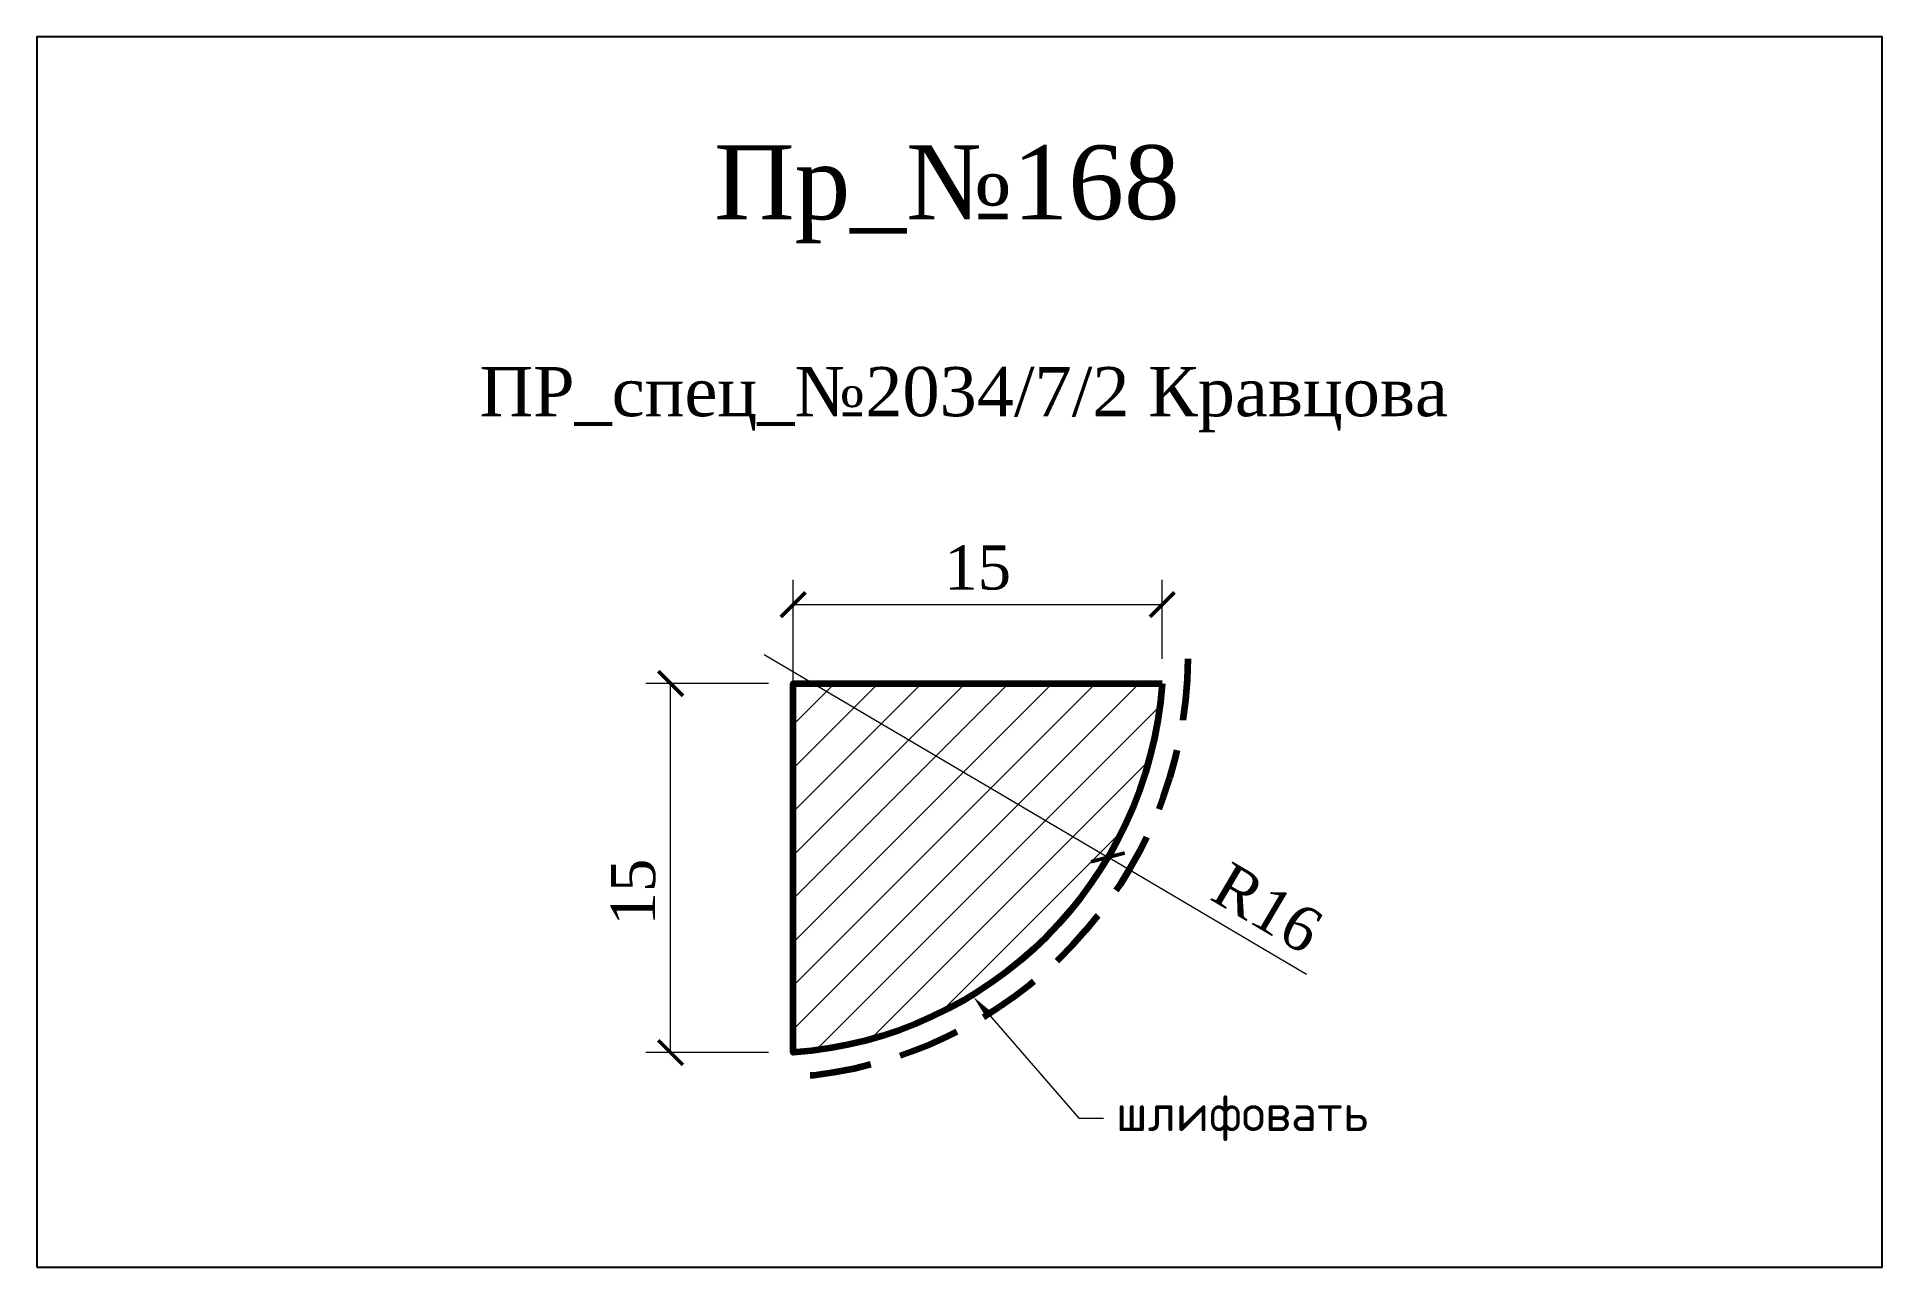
# Model space of a CAD drawing. Header units: millimetres. Extents: x 305235.2 to 305310.2, y -91751.5 to -91701.5.
import ezdxf
from ezdxf import colors
from ezdxf.entities.mleader import LeaderData, LeaderLine
from ezdxf.math import Vec2, Vec3

# ---------------------------------------------------------------- set-up
doc = ezdxf.new("R2010")
doc.units = ezdxf.units.MM
doc.header["$MEASUREMENT"] = 0
doc.linetypes.add('HIDDEN', pattern=[0.375, 0.25, -0.125])
doc.layers.add('Outside panel', color=7, linetype='Continuous', lineweight=18, true_color=0x7f5e57)
doc.layers.add('линия 50', color=1, linetype='Continuous', lineweight=211)
doc.layers.add('служебный слой РАЗМЕРЫ', color=7, linetype='Continuous', lineweight=9)
doc.layers.add('размеры в модели', color=7, linetype='Continuous')
doc.styles.add('ELECT', font='times.ttf')
doc.styles.get("Standard").update_dxf_attribs({"font": 'times.ttf'})
doc.styles.add('ЕСКД профили текст', font='isocpeur.ttf')
doc.dimstyles.new('M_1', dxfattribs={"dimtxt": 1.8, "dimasz": 1, "dimexe": 1, "dimexo": 1, "dimgap": 0.6, "dimtad": 1, "dimdec": 0, "dimdsep": 46, "dimtxsty": 'Standard', "dimblk": 'ARCHTICK', "dimcen": -5, "dimclrd": 7, "dimclre": 7, "dimclrt": 7, "dimadec": 0, "dimazin": 0, "dimtfac": 1, "dimtdec": 0, "dimtmove": 0, "dimatfit": 3, "dimfxl": 1, "dimtolj": 1, "dimtzin": 0, "dimlwd": 5, "dimlwe": 5, "dimarcsym": 0})

# ---------------------------------------------------------------- blocks, each defined once
blk = doc.blocks.new('_ArchTick')
at = {"color": 0, "linetype": 'ByBlock', "const_width": 0.15}
blk.add_lwpolyline([(-0.5, -0.5), (0.5, 0.5)], dxfattribs=at)
blk = doc.blocks.new('*D4')
at = {"layer": 'Defpoints', "color": 0, "ltscale": 1000, "transparency": 16777216}
for p in [(305264.737, -91726.615), (305278.705, -91734.855)]:
    blk.add_point(p, dxfattribs=at)
at = {"layer": 'размеры в модели', "color": 7, "lineweight": 5, "ltscale": 1000, "transparency": 16777216}
for p in [(305264.737, -91726.615), (305286.777, -91739.618)]:
    blk.add_line(p, (305278.705, -91734.855), dxfattribs=at)
at = {"layer": 'размеры в модели', "color": 7, "lineweight": 5, "ltscale": 1000, "transparency": 16777216, "rotation": 149.4630709975182}
blk.add_blockref('_ArchTick', (305278.705, -91734.855), dxfattribs=at)
at = {"layer": 'размеры в модели', "color": 7, "ltscale": 1000, "transparency": 16777216, "insert": (305285.186, -91736.919), "char_height": 1.8, "attachment_point": 5, "rotation": 329.46307}
blk.add_mtext('\\A1;R16', dxfattribs=at)
blk = doc.blocks.new('*D3')
at = {"layer": 'Defpoints', "color": 0, "ltscale": 1000, "transparency": 16777216}
for p in [(305260.929, -91727.79), (305265.911, -91727.79), (305265.911, -91742.79)]:
    blk.add_point(p, dxfattribs=at)
at = {"layer": 'размеры в модели', "color": 7, "lineweight": 5, "ltscale": 1000, "transparency": 16777216}
for p, q in [((305264.911, -91727.79), (305259.929, -91727.79)), ((305260.929, -91742.79), (305260.929, -91727.79)), ((305264.911, -91742.79), (305259.929, -91742.79))]:
    blk.add_line(p, q, dxfattribs=at)
for p, rotation in [((305260.929, -91727.79), 90), ((305260.929, -91742.79), 270)]:
    blk.add_blockref('_ArchTick', p, dxfattribs=dict(at, rotation=rotation))
at = {"layer": 'размеры в модели', "color": 7, "ltscale": 1000, "transparency": 16777216, "insert": (305259.414, -91736.267), "char_height": 1.8, "attachment_point": 5, "rotation": 90}
blk.add_mtext('\\A1;15', dxfattribs=at)

msp = doc.modelspace()

# ---------------------------------------------------------------- hatches: boundary and pattern name
at = {"layer": 'Outside panel', "ltscale": 1000, "extrusion": (0, 0, -1)}
h = msp.add_hatch(dxfattribs=at)
h.set_pattern_fill('ANSI31', color=256, scale=10, angle=90)
h.set_pattern_definition([(135, (5954.0775, 5298.6357), (-0.8838834765, -0.8838834765), [])])
edge = h.paths.add_edge_path()
edge.add_line((-305265.911, -91727.79), (-305280.911, -91727.79))
edge.add_arc((-305264.737, -91726.615), 16.218, 184.15453, 265.84547)
edge.add_line((-305265.911, -91742.79), (-305265.911, -91727.79))

# ---------------------------------------------------------------- linework, layer by layer
at = {"linetype": 'Continuous'}
for p, q in [((305280.911, -91727.79), (305265.911, -91727.79)), ((305265.911, -91727.79), (305265.911, -91742.79))]:
    msp.add_line(p, q, dxfattribs=at)
at = {"color": 6, "ltscale": 1000}
msp.add_lwpolyline([(305235.172, -91751.51), (305310.172, -91751.51), (305310.172, -91701.51), (305235.172, -91701.51)], close=True, dxfattribs=at)
at = {"linetype": 'Continuous'}
msp.add_arc((305264.737, -91726.615), 16.218, 274.15453, 355.84547, dxfattribs=at)
at = {"layer": 'линия 50', "color": 1, "linetype": 'HIDDEN', "ltscale": 10, "true_color": 0xff0909, "extrusion": (5.12836e-95, 4.18762e-79, -1)}
msp.add_lwpolyline([(-305281.953, -91726.79), (-305281.953, -91726.79, 0.391418), (-305265.911, -91743.793, 0.391418)], format="xyb", dxfattribs=at)
at = {"layer": 'линия 50', "color": 7, "extrusion": (5.12836e-95, 4.18762e-79, -1)}
msp.add_lwpolyline([(-305280.911, -91727.79, 0.372348), (-305265.911, -91742.79), (-305265.911, -91727.79)], format="xyb", close=True, dxfattribs=at)

# ---------------------------------------------------------------- texts
at = {"color": 5, "ltscale": 1000, "style": 'ELECT'}
msp.add_text('Пр_№168', height=3, dxfattribs=at).set_placement((305262.698, -91708.919))
at = {"color": 7, "ltscale": 1000, "style": 'ELECT'}
msp.add_text('ПР_спец_№2034/7/2 Кравцова', height=2, dxfattribs=at).set_placement((305253.163, -91716.926))

# ---------------------------------------------------------------- dimensions: what is measured, and where the dimension line sits
at = {"layer": 'размеры в модели', "color": 7, "ltscale": 1000}
msp.add_linear_dim(base=(305280.911, -91724.583), p1=(305265.911, -91742.79), p2=(305280.911, -91727.79), dimstyle='M_1', dxfattribs=at).render()
at = {"layer": 'размеры в модели', "color": 5, "ltscale": 1000}
dim = msp.add_linear_dim(base=(305260.929, -91727.79), p1=(305265.911, -91742.79), p2=(305265.911, -91727.79), angle=90, dimstyle='M_1', dxfattribs=at)
dim.commit()
dim.dimension.update_dxf_attribs({"geometry": '*D3', "text_midpoint": (305260.929, -91736.267), "dimtype": 128})
dim = msp.add_radius_dim(center=(305264.737, -91726.615), mpoint=(305278.705, -91734.855), dimstyle='M_1', dxfattribs=at)
dim.commit()
dim.dimension.update_dxf_attribs({"geometry": '*D4', "text_midpoint": (305284.416, -91738.225), "dimtype": 132})

# ---------------------------------------------------------------- leaders
at = {"layer": 'служебный слой РАЗМЕРЫ'}
ml = msp.add_multileader_mtext('Standard', dxfattribs=at)
ml.set_content('\\A1;шлифовать', color=256, style='ЕСКД профили текст')
ml.set_leader_properties(color=256, linetype='ByLayer', lineweight=-1)
ml.build(insert=Vec2(0, 0))
ml.multileader.update_dxf_attribs({"dogleg_length": 1, "arrow_head_size": 1})
ctx = ml.context
ctx.base_point, ctx.char_height, ctx.arrow_head_size, ctx.landing_gap_size, ctx.plane_origin = Vec3(305278.525, -91745.459), 1.5, 1, 0.5, Vec3(305297.56, -91714.604)
notes = []
notes.append((ctx, [(1, (1, 1, 0), (305277.525, -91745.459), (1, 0), 1, [(0, [(305273.243, -91740.533)], 0, [])])]))
ctx.mtext.insert, ctx.mtext.flow_direction = Vec3(305279.025, -91744.484), 5
for ctx, leaders in notes:
    for number, flags, end, landing, length, lines in leaders:
        leader = LeaderData()
        leader.index, (leader.has_last_leader_line, leader.has_dogleg_vector, leader.attachment_direction) = number, flags
        leader.last_leader_point, leader.dogleg_vector, leader.dogleg_length = Vec3(end), Vec3(landing), length
        for number, points, colour, breaks in lines:
            line = LeaderLine()
            line.index, line.vertices, line.color, line.breaks = number, Vec3.list(points), colors.encode_raw_color(colour), breaks
            leader.lines.append(line)
        ctx.leaders.append(leader)

doc.saveas('drawing.dxf')
